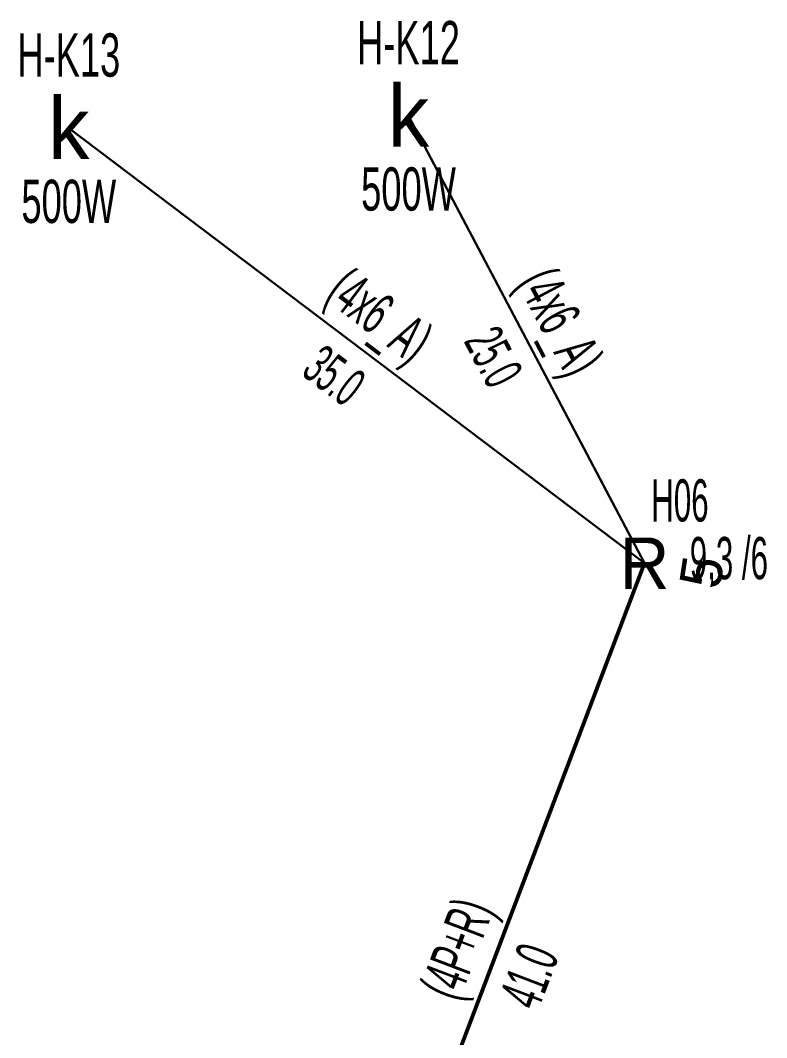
# Model space of a CAD drawing. Header units: millimetres. Extents: x 563565 to 566167, y 4094172 to 4096697.
# Drawn here: x 564861.97 to 564898.17, y 4095896.07 to 4095945.43 of the extents above; entities that cross this region are included whole.
import ezdxf
from ezdxf.enums import TextEntityAlignment as Align

# ---------------------------------------------------------------- set-up
doc = ezdxf.new("R2010")
doc.units = ezdxf.units.MM
for name, color, linetype, lineweight in [('DIREK_AG_MEVCUT', 120, 'Continuous', 25), ('HAT_ABONE_HAVAI_MEVCUT', 56, 'Continuous', 30), ('HAT_AG_HAVAI_MEVCUT', 126, 'Continuous', 50), ('KOFRE_ABONE_MEVCUT', 6, 'Continuous', 25)]:
    doc.layers.add(name, color=color, linetype=linetype, lineweight=lineweight)
doc.styles.add('Direk', font='B_CAD')
doc.styles.get("Standard").update_dxf_attribs({"font": 'Arial'})

msp = doc.modelspace()

# ---------------------------------------------------------------- linework, layer by layer
at = {"layer": 'HAT_ABONE_HAVAI_MEVCUT'}
for p in [(564880.8, 4095940.8), (564864.32, 4095940.2)]:
    msp.add_line(p, (564892.25, 4095919.09), dxfattribs=at)
at = {"layer": 'HAT_AG_HAVAI_MEVCUT'}
msp.add_line((564877.53, 4095880.37), (564892.25, 4095919.09), dxfattribs=at)

# ---------------------------------------------------------------- texts
at = {"layer": 'DIREK_AG_MEVCUT', "linetype": 'ByBlock', "width": 0.53}
for s, p in [('H06', (564893.965404, 4095922.140801)), ('9,3 /6', (564896.340274, 4095919.3399))]:
    msp.add_text(s, height=2.05, dxfattribs=at).set_placement(p, align=Align.MIDDLE_CENTER)
at = {"layer": 'DIREK_AG_MEVCUT', "linetype": 'ByBlock', "style": 'Direk'}
msp.add_text('R', height=2.5, dxfattribs=at).set_placement((564892.25, 4095919.09), align=Align.MIDDLE_CENTER)
at = {"layer": 'DIREK_AG_MEVCUT', "color": 32, "style": 'Direk'}
msp.add_text('5', height=2, rotation=441.340568, dxfattribs=at).set_placement((564895.018082, 4095918.66843), align=Align.MIDDLE_CENTER)
at = {"layer": 'HAT_ABONE_HAVAI_MEVCUT', "lineweight": 30, "width": 0.53}
for rotation, p in [(322.917351, (564878.797521, 4095930.323102, 282446.125)), (297.807466, (564887.276842, 4095930.341527, 282446.125))]:
    msp.add_text('(4x6_A)', height=2.05, rotation=rotation, dxfattribs=at).set_placement(p, align=Align.CENTER)
for s, rotation, p in [('25.0', 297.807466, (564885.773158, 4095929.548473, 282446.125)), ('35.0', 322.917351, (564877.772479, 4095928.966898, 282446.125))]:
    msp.add_text(s, height=1.9, rotation=rotation, dxfattribs=at).set_placement(p, align=Align.TOP_CENTER)
at = {"layer": 'HAT_AG_HAVAI_MEVCUT', "lineweight": 30, "width": 0.53}
msp.add_text('(4P+R)', height=2.05, rotation=69.184934, dxfattribs=at).set_placement((564884.095478, 4095900.03205, 282446.125), align=Align.CENTER)
msp.add_text('41.0', height=2.05, rotation=69.184934, dxfattribs=at).set_placement((564885.684522, 4095899.42795, 282446.125), align=Align.TOP_CENTER)
at = {"layer": 'KOFRE_ABONE_MEVCUT', "linetype": 'ByBlock', "width": 0.6}
for s, p in [('H-K12', (564880.8, 4095943.3)), ('H-K13', (564864.32, 4095942.7))]:
    msp.add_text(s, height=2.1, dxfattribs=at).set_placement(p, align=Align.CENTER)
at = {"layer": 'KOFRE_ABONE_MEVCUT', "linetype": 'ByBlock', "style": 'Direk'}
for p in [(564880.8, 4095940.8), (564864.32, 4095940.2)]:
    msp.add_text('k', height=3, dxfattribs=at).set_placement(p, align=Align.MIDDLE_CENTER)
at = {"layer": 'KOFRE_ABONE_MEVCUT', "linetype": 'ByBlock', "width": 0.6}
for p in [(564880.8, 4095938.3), (564864.32, 4095937.7)]:
    msp.add_text('500W', height=2.1, dxfattribs=at).set_placement(p, align=Align.TOP_CENTER)

doc.saveas('drawing.dxf')
